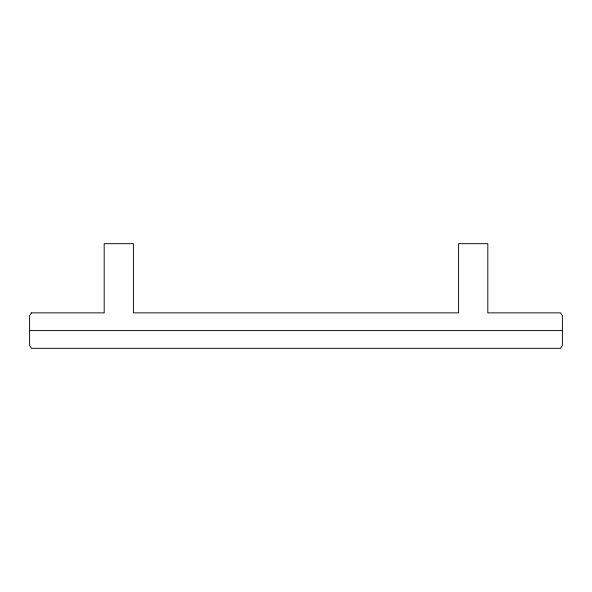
<?xml version="1.0" encoding="UTF-8"?>
<svg xmlns="http://www.w3.org/2000/svg" width="592" height="592" viewBox="0 0 592 592"><rect width="100%" height="100%" fill="white"/><g stroke="black" fill="none" stroke-linecap="round" stroke-linejoin="round"><path stroke-width="0.89" d="M29.6 330.595L562.4 330.595M31.428 312.865L29.6 315.847L29.6 345.343L31.428 348.325L560.572 348.325L562.4 345.343L562.4 315.847L560.572 312.865L487.815 312.865L487.815 243.675L458.6 243.675L458.6 312.865L133.4 312.865L133.4 243.675L104.185 243.675L104.185 312.865L31.428 312.865"/></g></svg>
